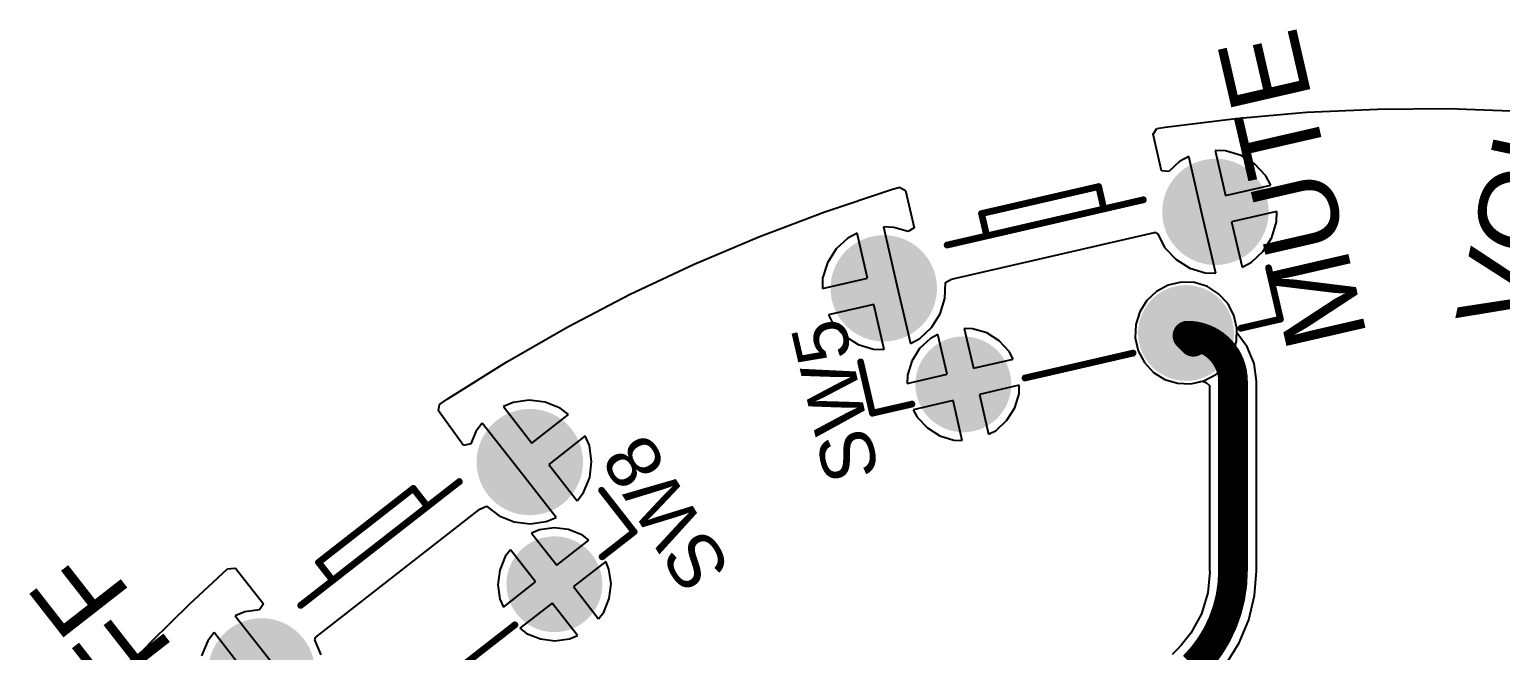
# Model space of a CAD drawing. Header units: millimetres. Extents: x -0.21 to 2.41, y -2.08 to 4.57.
# Drawn here: x 0.061 to 1.151, y 0.152 to 0.613 of the extents above; entities that cross this region are included whole.
import ezdxf

# ---------------------------------------------------------------- set-up
doc = ezdxf.new("R2010")
doc.units = ezdxf.units.MM
doc.header["$MEASUREMENT"] = 0
for name, color, linetype in [('BottomLayer', 5, 'Continuous'), ('BottomSolder', 6, 'Continuous'), ('MultiLayer', 9, 'Continuous'), ('PadHoleLayer', 156, 'Continuous'), ('TopLayer', 1, 'Continuous'), ('TopOverlay', 2, 'Continuous'), ('TopSolder', 216, 'Continuous')]:
    doc.layers.add(name, color=color, linetype=linetype)
doc.styles.add('Arial', font='', dxfattribs={"height": 0.2})
doc.styles.get('Arial').set_extended_font_data('Arial')

# ---------------------------------------------------------------- blocks, each defined once
blk = doc.blocks.new('TS_1087E_B3D2_20')
at = {"layer": 'BottomLayer'}
h = blk.add_hatch(color=5, dxfattribs=at)
edge = h.paths.add_edge_path()
edge.add_arc((-0.0413, 0.126), 0.0354, 0, 360)
h = blk.add_hatch(color=5, dxfattribs=at)
edge = h.paths.add_edge_path()
edge.add_arc((0.0413, 0.0846), 0.0315, 0, 360)
h = blk.add_hatch(color=5, dxfattribs=at)
edge = h.paths.add_edge_path()
edge.add_arc((0.0413, -0.0846), 0.0315, 0, 360)
h = blk.add_hatch(color=5, dxfattribs=at)
edge = h.paths.add_edge_path()
edge.add_arc((-0.0413, -0.126), 0.0354, 0, 360)
at = {"layer": 'BottomSolder'}
h = blk.add_hatch(color=6, dxfattribs=at)
edge = h.paths.add_edge_path()
edge.add_arc((-0.0413, 0.126), 0.0394, 0, 360)
h = blk.add_hatch(color=6, dxfattribs=at)
edge = h.paths.add_edge_path()
edge.add_arc((0.0413, 0.0846), 0.0355, 0, 360)
h = blk.add_hatch(color=6, dxfattribs=at)
edge = h.paths.add_edge_path()
edge.add_arc((0.0413, -0.0846), 0.0355, 0, 360)
h = blk.add_hatch(color=6, dxfattribs=at)
edge = h.paths.add_edge_path()
edge.add_arc((-0.0413, -0.126), 0.0394, 0, 360)
at = {"layer": 'MultiLayer'}
h = blk.add_hatch(color=9, dxfattribs=at)
edge = h.paths.add_edge_path()
edge.add_arc((-0.0413, 0.126), 0.0354, 0, 360)
h = blk.add_hatch(color=9, dxfattribs=at)
edge = h.paths.add_edge_path()
edge.add_arc((0.0413, 0.0846), 0.0315, 0, 360)
h = blk.add_hatch(color=9, dxfattribs=at)
edge = h.paths.add_edge_path()
edge.add_arc((0.0413, -0.0846), 0.0315, 0, 360)
h = blk.add_hatch(color=9, dxfattribs=at)
edge = h.paths.add_edge_path()
edge.add_arc((-0.0413, -0.126), 0.0354, 0, 360)
at = {"layer": 'PadHoleLayer'}
h = blk.add_hatch(color=156, dxfattribs=at)
edge = h.paths.add_edge_path()
edge.add_arc((-0.0413, 0.126), 0.0197, 0, 360)
h = blk.add_hatch(color=156, dxfattribs=at)
edge = h.paths.add_edge_path()
edge.add_arc((0.0413, 0.0846), 0.0177, 0, 360)
h = blk.add_hatch(color=156, dxfattribs=at)
edge = h.paths.add_edge_path()
edge.add_arc((0.0413, -0.0846), 0.0177, 0, 360)
h = blk.add_hatch(color=156, dxfattribs=at)
edge = h.paths.add_edge_path()
edge.add_arc((-0.0413, -0.126), 0.0197, 0, 360)
at = {"layer": 'TopLayer'}
h = blk.add_hatch(color=1, dxfattribs=at)
edge = h.paths.add_edge_path()
edge.add_arc((-0.0413, 0.126), 0.0354, 0, 360)
h = blk.add_hatch(color=1, dxfattribs=at)
edge = h.paths.add_edge_path()
edge.add_arc((0.0413, 0.0846), 0.0315, 0, 360)
h = blk.add_hatch(color=1, dxfattribs=at)
edge = h.paths.add_edge_path()
edge.add_arc((0.0413, -0.0846), 0.0315, 0, 360)
h = blk.add_hatch(color=1, dxfattribs=at)
edge = h.paths.add_edge_path()
edge.add_arc((-0.0413, -0.126), 0.0354, 0, 360)
at = {"layer": 'TopSolder'}
h = blk.add_hatch(color=216, dxfattribs=at)
edge = h.paths.add_edge_path()
edge.add_arc((-0.0413, 0.126), 0.0394, 0, 360)
h = blk.add_hatch(color=216, dxfattribs=at)
edge = h.paths.add_edge_path()
edge.add_arc((0.0413, 0.0846), 0.0355, 0, 360)
h = blk.add_hatch(color=216, dxfattribs=at)
edge = h.paths.add_edge_path()
edge.add_arc((0.0413, -0.0846), 0.0355, 0, 360)
h = blk.add_hatch(color=216, dxfattribs=at)
edge = h.paths.add_edge_path()
edge.add_arc((-0.0413, -0.126), 0.0394, 0, 360)
at = {"layer": 'TopOverlay', "const_width": 0.005}
for points in [[(0.008, 0.155), (0.047, 0.155)], [(0.047, 0.125), (0.047, 0.155)], [(-0.062, -0.073), (-0.062, 0.076)], [(-0.079, 0.046), (-0.0622, 0.046)], [(-0.079, -0.043), (-0.079, 0.046)], [(-0.062, 0.0458), (-0.0622, 0.046)], [(0.047, -0.039), (0.047, 0.043)], [(-0.079, -0.043), (-0.0622, -0.043)], [(0.047, -0.155), (0.047, -0.125)], [(0.008, -0.155), (0.047, -0.155)]]:
    blk.add_lwpolyline(points, dxfattribs=at)
at = {"layer": 'TopOverlay', "const_width": 0.0025}
for points in [[(0.0067, 0.155, 1), (0.0092, 0.155, 1)], [(0.0457, 0.155, 1), (0.0483, 0.155, 1)], [(0.0457, 0.155, 1), (0.0483, 0.155, 1)], [(0.0457, 0.125, 1), (0.0483, 0.125, 1)], [(-0.0633, 0.076, 1), (-0.0607, 0.076, 1)], [(-0.0803, 0.046, 1), (-0.0777, 0.046, 1)], [(-0.0803, 0.046, 1), (-0.0777, 0.046, 1)], [(-0.0634, 0.046, 1), (-0.0609, 0.046, 1)], [(-0.0634, 0.046, 1), (-0.0609, 0.046, 1)], [(-0.0633, 0.0458, 1), (-0.0607, 0.0458, 1)], [(0.0457, 0.043, 1), (0.0483, 0.043, 1)], [(-0.0803, -0.043, 1), (-0.0777, -0.043, 1)], [(-0.0803, -0.043, 1), (-0.0777, -0.043, 1)], [(-0.0634, -0.043, 1), (-0.0609, -0.043, 1)], [(0.0457, -0.039, 1), (0.0483, -0.039, 1)], [(-0.0633, -0.073, 1), (-0.0607, -0.073, 1)], [(0.0457, -0.125, 1), (0.0483, -0.125, 1)], [(0.0067, -0.155, 1), (0.0092, -0.155, 1)], [(0.0457, -0.155, 1), (0.0483, -0.155, 1)], [(0.0457, -0.155, 1), (0.0483, -0.155, 1)]]:
    blk.add_lwpolyline(points, format="xyb", close=True, dxfattribs=at)
blk = doc.blocks.new('TS_1087E_B3D2_23')
at = {"layer": 'BottomLayer'}
h = blk.add_hatch(color=5, dxfattribs=at)
edge = h.paths.add_edge_path()
edge.add_arc((-0.0413, 0.126), 0.0354, 0, 360)
h = blk.add_hatch(color=5, dxfattribs=at)
edge = h.paths.add_edge_path()
edge.add_arc((0.0413, 0.0846), 0.0315, 0, 360)
h = blk.add_hatch(color=5, dxfattribs=at)
edge = h.paths.add_edge_path()
edge.add_arc((0.0413, -0.0846), 0.0315, 0, 360)
h = blk.add_hatch(color=5, dxfattribs=at)
edge = h.paths.add_edge_path()
edge.add_arc((-0.0413, -0.126), 0.0354, 0, 360)
at = {"layer": 'BottomSolder'}
h = blk.add_hatch(color=6, dxfattribs=at)
edge = h.paths.add_edge_path()
edge.add_arc((-0.0413, 0.126), 0.0394, 0, 360)
h = blk.add_hatch(color=6, dxfattribs=at)
edge = h.paths.add_edge_path()
edge.add_arc((0.0413, 0.0846), 0.0355, 0, 360)
h = blk.add_hatch(color=6, dxfattribs=at)
edge = h.paths.add_edge_path()
edge.add_arc((0.0413, -0.0846), 0.0355, 0, 360)
h = blk.add_hatch(color=6, dxfattribs=at)
edge = h.paths.add_edge_path()
edge.add_arc((-0.0413, -0.126), 0.0394, 0, 360)
at = {"layer": 'MultiLayer'}
h = blk.add_hatch(color=9, dxfattribs=at)
edge = h.paths.add_edge_path()
edge.add_arc((-0.0413, 0.126), 0.0354, 0, 360)
h = blk.add_hatch(color=9, dxfattribs=at)
edge = h.paths.add_edge_path()
edge.add_arc((0.0413, 0.0846), 0.0315, 0, 360)
h = blk.add_hatch(color=9, dxfattribs=at)
edge = h.paths.add_edge_path()
edge.add_arc((0.0413, -0.0846), 0.0315, 0, 360)
h = blk.add_hatch(color=9, dxfattribs=at)
edge = h.paths.add_edge_path()
edge.add_arc((-0.0413, -0.126), 0.0354, 0, 360)
at = {"layer": 'PadHoleLayer'}
h = blk.add_hatch(color=156, dxfattribs=at)
edge = h.paths.add_edge_path()
edge.add_arc((-0.0413, 0.126), 0.0197, 0, 360)
h = blk.add_hatch(color=156, dxfattribs=at)
edge = h.paths.add_edge_path()
edge.add_arc((0.0413, 0.0846), 0.0177, 0, 360)
h = blk.add_hatch(color=156, dxfattribs=at)
edge = h.paths.add_edge_path()
edge.add_arc((0.0413, -0.0846), 0.0177, 0, 360)
h = blk.add_hatch(color=156, dxfattribs=at)
edge = h.paths.add_edge_path()
edge.add_arc((-0.0413, -0.126), 0.0197, 0, 360)
at = {"layer": 'TopLayer'}
h = blk.add_hatch(color=1, dxfattribs=at)
edge = h.paths.add_edge_path()
edge.add_arc((-0.0413, 0.126), 0.0354, 0, 360)
h = blk.add_hatch(color=1, dxfattribs=at)
edge = h.paths.add_edge_path()
edge.add_arc((0.0413, 0.0846), 0.0315, 0, 360)
h = blk.add_hatch(color=1, dxfattribs=at)
edge = h.paths.add_edge_path()
edge.add_arc((0.0413, -0.0846), 0.0315, 0, 360)
h = blk.add_hatch(color=1, dxfattribs=at)
edge = h.paths.add_edge_path()
edge.add_arc((-0.0413, -0.126), 0.0354, 0, 360)
at = {"layer": 'TopSolder'}
h = blk.add_hatch(color=216, dxfattribs=at)
edge = h.paths.add_edge_path()
edge.add_arc((-0.0413, 0.126), 0.0394, 0, 360)
h = blk.add_hatch(color=216, dxfattribs=at)
edge = h.paths.add_edge_path()
edge.add_arc((0.0413, 0.0846), 0.0355, 0, 360)
h = blk.add_hatch(color=216, dxfattribs=at)
edge = h.paths.add_edge_path()
edge.add_arc((0.0413, -0.0846), 0.0355, 0, 360)
h = blk.add_hatch(color=216, dxfattribs=at)
edge = h.paths.add_edge_path()
edge.add_arc((-0.0413, -0.126), 0.0394, 0, 360)
at = {"layer": 'TopOverlay', "const_width": 0.005}
for points in [[(0.008, 0.155), (0.047, 0.155)], [(0.047, 0.125), (0.047, 0.155)], [(-0.062, -0.073), (-0.062, 0.076)], [(-0.079, 0.046), (-0.0622, 0.046)], [(-0.079, -0.043), (-0.079, 0.046)], [(-0.062, 0.0458), (-0.0622, 0.046)], [(0.047, -0.039), (0.047, 0.043)], [(-0.079, -0.043), (-0.0622, -0.043)], [(0.047, -0.155), (0.047, -0.125)], [(0.008, -0.155), (0.047, -0.155)]]:
    blk.add_lwpolyline(points, dxfattribs=at)
at = {"layer": 'TopOverlay', "const_width": 0.0025}
for points in [[(0.0067, 0.155, 1), (0.0092, 0.155, 1)], [(0.0457, 0.155, 1), (0.0483, 0.155, 1)], [(0.0457, 0.155, 1), (0.0483, 0.155, 1)], [(0.0457, 0.125, 1), (0.0483, 0.125, 1)], [(-0.0633, 0.076, 1), (-0.0607, 0.076, 1)], [(-0.0803, 0.046, 1), (-0.0777, 0.046, 1)], [(-0.0803, 0.046, 1), (-0.0777, 0.046, 1)], [(-0.0634, 0.046, 1), (-0.0609, 0.046, 1)], [(-0.0634, 0.046, 1), (-0.0609, 0.046, 1)], [(-0.0633, 0.0458, 1), (-0.0607, 0.0458, 1)], [(0.0457, 0.043, 1), (0.0483, 0.043, 1)], [(-0.0803, -0.043, 1), (-0.0777, -0.043, 1)], [(-0.0803, -0.043, 1), (-0.0777, -0.043, 1)], [(-0.0634, -0.043, 1), (-0.0609, -0.043, 1)], [(0.0457, -0.039, 1), (0.0483, -0.039, 1)], [(-0.0633, -0.073, 1), (-0.0607, -0.073, 1)], [(0.0457, -0.125, 1), (0.0483, -0.125, 1)], [(0.0067, -0.155, 1), (0.0092, -0.155, 1)], [(0.0457, -0.155, 1), (0.0483, -0.155, 1)], [(0.0457, -0.155, 1), (0.0483, -0.155, 1)]]:
    blk.add_lwpolyline(points, format="xyb", close=True, dxfattribs=at)

msp = doc.modelspace()

# ---------------------------------------------------------------- linework, layer by layer
at = {"layer": 'BottomLayer'}
for p, q in [((0.9024, 0.5404), (0.9546, 0.5469)), ((0.9546, 0.5469), (1.007, 0.5514)), ((1.007, 0.5514), (1.0595, 0.5538)), ((1.0595, 0.5538), (1.1121, 0.5541)), ((1.1121, 0.5541), (1.1646, 0.5523)), ((0.8934, 0.5352), (0.8962, 0.5393)), ((0.8996, 0.5081), (0.8934, 0.5352)), ((0.8962, 0.5393), (0.9024, 0.5404)), ((0.947, 0.5228), (0.9392, 0.5231)), ((0.9392, 0.5231), (0.9469, 0.4896)), ((0.9585, 0.5193), (0.947, 0.5228)), ((0.9128, 0.5149), (0.9049, 0.5075)), ((0.9197, 0.5186), (0.9128, 0.5149)), ((0.9297, 0.4754), (0.9197, 0.5186)), ((0.9686, 0.513), (0.9585, 0.5193)), ((0.9768, 0.5042), (0.9686, 0.513)), ((0.9049, 0.5075), (0.8996, 0.5081)), ((0.9804, 0.4973), (0.9768, 0.5042)), ((0.6502, 0.4776), (0.6997, 0.4941)), ((0.6997, 0.4941), (0.7057, 0.4959)), ((0.7057, 0.4959), (0.71, 0.4934)), ((0.71, 0.4934), (0.7164, 0.4658)), ((0.9469, 0.4896), (0.9804, 0.4973)), ((0.6015, 0.4591), (0.6502, 0.4776)), ((0.9397, 0.4322), (0.9297, 0.4754)), ((0.9849, 0.4779), (0.9514, 0.4701)), ((0.9514, 0.4701), (0.9592, 0.4366)), ((0.9812, 0.4586), (0.9847, 0.4701)), ((0.9847, 0.4701), (0.9849, 0.4779)), ((0.5535, 0.4387), (0.6015, 0.4591)), ((0.6673, 0.4582), (0.6586, 0.4501)), ((0.6742, 0.4619), (0.6673, 0.4582)), ((0.682, 0.4284), (0.6742, 0.4619)), ((0.7015, 0.4661), (0.6937, 0.4664)), ((0.6937, 0.4664), (0.7037, 0.4232)), ((0.7119, 0.463), (0.7015, 0.4661)), ((0.7164, 0.4658), (0.7119, 0.463)), ((0.7442, 0.4276), (0.8945, 0.4623)), ((0.8945, 0.4623), (0.8948, 0.4625)), ((0.8948, 0.4625), (0.8965, 0.4616)), ((0.8965, 0.4616), (0.9021, 0.451)), ((0.9748, 0.4485), (0.9812, 0.4586)), ((0.6586, 0.4501), (0.6522, 0.4399)), ((0.9021, 0.451), (0.9103, 0.4423)), ((0.9661, 0.4403), (0.9748, 0.4485)), ((0.5063, 0.4165), (0.5535, 0.4387)), ((0.6522, 0.4399), (0.6487, 0.4285)), ((0.9103, 0.4423), (0.9205, 0.4359)), ((0.9205, 0.4359), (0.9319, 0.4324)), ((0.9592, 0.4366), (0.9661, 0.4403)), ((0.6487, 0.4285), (0.6485, 0.4207)), ((0.6485, 0.4207), (0.682, 0.4284)), ((0.7391, 0.4134), (0.7396, 0.4253)), ((0.7396, 0.4253), (0.7442, 0.4276)), ((0.9142, 0.4254), (0.9045, 0.4232)), ((0.924, 0.4251), (0.9142, 0.4254)), ((0.9335, 0.4222), (0.924, 0.4251)), ((0.9319, 0.4324), (0.9397, 0.4322)), ((0.4601, 0.3923), (0.5063, 0.4165)), ((0.7037, 0.4232), (0.7137, 0.38)), ((0.8958, 0.4186), (0.8886, 0.4118)), ((0.9045, 0.4232), (0.8958, 0.4186)), ((0.9418, 0.4169), (0.9335, 0.4222)), ((0.9486, 0.4097), (0.9418, 0.4169)), ((0.6865, 0.4089), (0.653, 0.4012)), ((0.6942, 0.3755), (0.6865, 0.4089)), ((0.7356, 0.4019), (0.7391, 0.4134)), ((0.8834, 0.4034), (0.8805, 0.394)), ((0.8886, 0.4118), (0.8834, 0.4034)), ((0.9532, 0.401), (0.9486, 0.4097)), ((0.4148, 0.3664), (0.4601, 0.3923)), ((0.653, 0.4012), (0.6566, 0.3943)), ((0.6566, 0.3943), (0.6648, 0.3856)), ((0.7293, 0.3918), (0.7356, 0.4019)), ((0.8805, 0.394), (0.8801, 0.3841)), ((0.9554, 0.3914), (0.9532, 0.401)), ((0.6648, 0.3856), (0.6749, 0.3792)), ((0.7137, 0.38), (0.7206, 0.3836)), ((0.7285, 0.3838), (0.7205, 0.3763)), ((0.7206, 0.3836), (0.7293, 0.3918)), ((0.734, 0.3867), (0.7285, 0.3838)), ((0.7408, 0.3572), (0.734, 0.3867)), ((0.7597, 0.391), (0.7535, 0.3912)), ((0.7535, 0.3912), (0.7603, 0.3617)), ((0.7702, 0.3878), (0.7597, 0.391)), ((0.7794, 0.382), (0.7702, 0.3878)), ((0.7869, 0.374), (0.7794, 0.382)), ((0.8801, 0.3841), (0.8824, 0.3745)), ((0.9522, 0.3721), (0.9551, 0.3815)), ((0.9551, 0.3815), (0.9554, 0.3914)), ((0.6749, 0.3792), (0.6864, 0.3757)), ((0.6864, 0.3757), (0.6942, 0.3755)), ((0.7205, 0.3763), (0.7147, 0.367)), ((0.7898, 0.3685), (0.7869, 0.374)), ((0.8824, 0.3745), (0.887, 0.3658)), ((0.947, 0.3637), (0.9522, 0.3721)), ((0.3706, 0.3387), (0.4148, 0.3664)), ((0.7147, 0.367), (0.7115, 0.3566)), ((0.7603, 0.3617), (0.7898, 0.3685)), ((0.887, 0.3658), (0.8937, 0.3586)), ((0.9397, 0.357), (0.947, 0.3637)), ((0.7113, 0.3504), (0.7408, 0.3572)), ((0.7115, 0.3566), (0.7113, 0.3504)), ((0.7943, 0.349), (0.7648, 0.3422)), ((0.7941, 0.3428), (0.7943, 0.349)), ((0.8937, 0.3586), (0.9021, 0.3533)), ((0.9021, 0.3533), (0.9115, 0.3505)), ((0.9115, 0.3505), (0.9214, 0.3501)), ((0.9214, 0.3501), (0.931, 0.3523)), ((0.931, 0.3523), (0.9397, 0.357)), ((0.3651, 0.3349), (0.3706, 0.3387)), ((0.4314, 0.338), (0.4196, 0.3363)), ((0.4433, 0.3365), (0.4314, 0.338)), ((0.7453, 0.3377), (0.7158, 0.3309)), ((0.7521, 0.3082), (0.7453, 0.3377)), ((0.7648, 0.3422), (0.7716, 0.3127)), ((0.7909, 0.3323), (0.7941, 0.3428)), ((0.3642, 0.33), (0.3651, 0.3349)), ((0.3828, 0.3045), (0.3642, 0.33)), ((0.4196, 0.3363), (0.4124, 0.3332)), ((0.4124, 0.3332), (0.4335, 0.3062)), ((0.4335, 0.3062), (0.4606, 0.3273)), ((0.4544, 0.332), (0.4433, 0.3365)), ((0.4606, 0.3273), (0.4544, 0.332)), ((0.7158, 0.3309), (0.7187, 0.3254)), ((0.7851, 0.3231), (0.7909, 0.3323)), ((0.3966, 0.3209), (0.3919, 0.3147)), ((0.4239, 0.286), (0.3966, 0.3209)), ((0.7187, 0.3254), (0.7262, 0.3174)), ((0.7262, 0.3174), (0.7355, 0.3116)), ((0.7771, 0.3156), (0.7851, 0.3231)), ((0.3883, 0.3056), (0.3828, 0.3045)), ((0.3919, 0.3147), (0.3883, 0.3056)), ((0.4729, 0.3116), (0.4459, 0.2904)), ((0.476, 0.3044), (0.4729, 0.3116)), ((0.7355, 0.3116), (0.7459, 0.3084)), ((0.7459, 0.3084), (0.7521, 0.3082)), ((0.7716, 0.3127), (0.7771, 0.3156)), ((0.4776, 0.2925), (0.476, 0.3044)), ((0.4513, 0.251), (0.4239, 0.286)), ((0.4459, 0.2904), (0.467, 0.2633)), ((0.4762, 0.2807), (0.4776, 0.2925)), ((0.4717, 0.2696), (0.4762, 0.2807)), ((0.467, 0.2633), (0.4717, 0.2696)), ((0.2734, 0.1623), (0.395, 0.2573)), ((0.395, 0.2573), (0.3997, 0.2595)), ((0.3997, 0.2595), (0.4093, 0.2523)), ((0.4093, 0.2523), (0.4204, 0.2478)), ((0.4441, 0.248), (0.4513, 0.251)), ((0.4204, 0.2478), (0.4322, 0.2463)), ((0.4322, 0.2463), (0.4441, 0.248)), ((0.439, 0.2419), (0.4332, 0.2394)), ((0.4498, 0.2434), (0.439, 0.2419)), ((0.4606, 0.2421), (0.4498, 0.2434)), ((0.4708, 0.238), (0.4606, 0.2421)), ((0.4332, 0.2394), (0.4519, 0.2156)), ((0.4519, 0.2156), (0.4757, 0.2342)), ((0.4757, 0.2342), (0.4708, 0.238)), ((0.4137, 0.2221), (0.4096, 0.212)), ((0.4175, 0.2271), (0.4137, 0.2221)), ((0.4361, 0.2033), (0.4175, 0.2271)), ((0.4881, 0.2185), (0.4642, 0.1998)), ((0.4905, 0.2127), (0.4881, 0.2185)), ((0.18, 0.1869), (0.2081, 0.213)), ((0.2081, 0.213), (0.2135, 0.2135)), ((0.2135, 0.2135), (0.2141, 0.2135)), ((0.2141, 0.2135), (0.2346, 0.1871)), ((0.4096, 0.212), (0.4083, 0.2012)), ((0.492, 0.2019), (0.4905, 0.2127)), ((0.4083, 0.2012), (0.4098, 0.1904)), ((0.4123, 0.1846), (0.4361, 0.2033)), ((0.4642, 0.1998), (0.4828, 0.176)), ((0.4907, 0.1911), (0.492, 0.2019)), ((0.1518, 0.159), (0.18, 0.1869)), ((0.2346, 0.1871), (0.2318, 0.1827)), ((0.4098, 0.1904), (0.4123, 0.1846)), ((0.4484, 0.1875), (0.4246, 0.1689)), ((0.4671, 0.1636), (0.4484, 0.1875)), ((0.4866, 0.1809), (0.4907, 0.1911)), ((0.221, 0.1812), (0.2138, 0.1781)), ((0.2138, 0.1781), (0.2412, 0.1432)), ((0.2318, 0.1827), (0.221, 0.1812)), ((0.4828, 0.176), (0.4866, 0.1809)), ((0.1981, 0.1658), (0.1934, 0.1596)), ((0.2192, 0.1387), (0.1981, 0.1658)), ((0.4246, 0.1689), (0.4295, 0.1651)), ((0.4295, 0.1651), (0.4397, 0.161)), ((0.4613, 0.1612), (0.4671, 0.1636)), ((0.1244, 0.1303), (0.1518, 0.159)), ((0.1934, 0.1596), (0.1889, 0.1485)), ((0.2728, 0.1603), (0.2732, 0.1622)), ((0.2774, 0.1493), (0.2728, 0.1603)), ((0.2732, 0.1622), (0.2734, 0.1623)), ((0.4397, 0.161), (0.4505, 0.1597)), ((0.4505, 0.1597), (0.4613, 0.1612))]:
    msp.add_line(p, q, dxfattribs=at)
at = {"layer": 'TopLayer'}
for p, q in [((0.9024, 0.5404), (0.9546, 0.5469)), ((0.9546, 0.5469), (1.007, 0.5514)), ((1.007, 0.5514), (1.0595, 0.5538)), ((1.0595, 0.5538), (1.1121, 0.5541)), ((1.1121, 0.5541), (1.1646, 0.5523)), ((0.8934, 0.5352), (0.8962, 0.5393)), ((0.8996, 0.5081), (0.8934, 0.5352)), ((0.8962, 0.5393), (0.9024, 0.5404)), ((0.947, 0.5228), (0.9392, 0.5231)), ((0.9392, 0.5231), (0.9469, 0.4896)), ((0.9585, 0.5193), (0.947, 0.5228)), ((0.9128, 0.5149), (0.9049, 0.5075)), ((0.9197, 0.5186), (0.9128, 0.5149)), ((0.9297, 0.4754), (0.9197, 0.5186)), ((0.9686, 0.513), (0.9585, 0.5193)), ((0.9768, 0.5042), (0.9686, 0.513)), ((0.9049, 0.5075), (0.8996, 0.5081)), ((0.9804, 0.4973), (0.9768, 0.5042)), ((0.6502, 0.4776), (0.6997, 0.4941)), ((0.6997, 0.4941), (0.7057, 0.4959)), ((0.7057, 0.4959), (0.71, 0.4934)), ((0.71, 0.4934), (0.7164, 0.4658)), ((0.9469, 0.4896), (0.9804, 0.4973)), ((0.6015, 0.4591), (0.6502, 0.4776)), ((0.9397, 0.4322), (0.9297, 0.4754)), ((0.9849, 0.4779), (0.9514, 0.4701)), ((0.9514, 0.4701), (0.9592, 0.4366)), ((0.9812, 0.4586), (0.9847, 0.4701)), ((0.9847, 0.4701), (0.9849, 0.4779)), ((0.5535, 0.4387), (0.6015, 0.4591)), ((0.6673, 0.4582), (0.6586, 0.4501)), ((0.6742, 0.4619), (0.6673, 0.4582)), ((0.682, 0.4284), (0.6742, 0.4619)), ((0.7015, 0.4661), (0.6937, 0.4664)), ((0.6937, 0.4664), (0.7037, 0.4232)), ((0.7119, 0.463), (0.7015, 0.4661)), ((0.7164, 0.4658), (0.7119, 0.463)), ((0.7442, 0.4276), (0.8945, 0.4623)), ((0.8945, 0.4623), (0.8948, 0.4625)), ((0.8948, 0.4625), (0.8965, 0.4616)), ((0.8965, 0.4616), (0.9021, 0.451)), ((0.9748, 0.4485), (0.9812, 0.4586)), ((0.6586, 0.4501), (0.6522, 0.4399)), ((0.9021, 0.451), (0.9103, 0.4423)), ((0.9661, 0.4403), (0.9748, 0.4485)), ((0.5063, 0.4165), (0.5535, 0.4387)), ((0.6522, 0.4399), (0.6487, 0.4285)), ((0.9103, 0.4423), (0.9205, 0.4359)), ((0.9205, 0.4359), (0.9319, 0.4324)), ((0.9592, 0.4366), (0.9661, 0.4403)), ((0.6487, 0.4285), (0.6485, 0.4207)), ((0.6485, 0.4207), (0.682, 0.4284)), ((0.7391, 0.4134), (0.7396, 0.4253)), ((0.7396, 0.4253), (0.7442, 0.4276)), ((0.9142, 0.4254), (0.9045, 0.4232)), ((0.924, 0.4251), (0.9142, 0.4254)), ((0.9335, 0.4222), (0.924, 0.4251)), ((0.9319, 0.4324), (0.9397, 0.4322)), ((0.4601, 0.3923), (0.5063, 0.4165)), ((0.7037, 0.4232), (0.7137, 0.38)), ((0.8958, 0.4186), (0.8886, 0.4118)), ((0.9045, 0.4232), (0.8958, 0.4186)), ((0.9418, 0.4169), (0.9335, 0.4222)), ((0.9486, 0.4097), (0.9418, 0.4169)), ((0.6865, 0.4089), (0.653, 0.4012)), ((0.6942, 0.3755), (0.6865, 0.4089)), ((0.7356, 0.4019), (0.7391, 0.4134)), ((0.8834, 0.4034), (0.8805, 0.394)), ((0.8886, 0.4118), (0.8834, 0.4034)), ((0.9532, 0.401), (0.9486, 0.4097)), ((0.4148, 0.3664), (0.4601, 0.3923)), ((0.653, 0.4012), (0.6566, 0.3943)), ((0.6566, 0.3943), (0.6648, 0.3856)), ((0.7293, 0.3918), (0.7356, 0.4019)), ((0.8805, 0.394), (0.8801, 0.3841)), ((0.9554, 0.3914), (0.9532, 0.401)), ((0.6648, 0.3856), (0.6749, 0.3792)), ((0.7137, 0.38), (0.7206, 0.3836)), ((0.7285, 0.3838), (0.7205, 0.3763)), ((0.7206, 0.3836), (0.7293, 0.3918)), ((0.734, 0.3867), (0.7285, 0.3838)), ((0.7408, 0.3572), (0.734, 0.3867)), ((0.7597, 0.391), (0.7535, 0.3912)), ((0.7535, 0.3912), (0.7603, 0.3617)), ((0.7702, 0.3878), (0.7597, 0.391)), ((0.7794, 0.382), (0.7702, 0.3878)), ((0.7869, 0.374), (0.7794, 0.382)), ((0.8801, 0.3841), (0.8824, 0.3745)), ((0.9553, 0.3878), (0.9554, 0.3914)), ((0.9631, 0.3776), (0.9553, 0.3878)), ((0.6749, 0.3792), (0.6864, 0.3757)), ((0.6864, 0.3757), (0.6942, 0.3755)), ((0.7205, 0.3763), (0.7147, 0.367)), ((0.7898, 0.3685), (0.7869, 0.374)), ((0.8824, 0.3745), (0.887, 0.3658)), ((0.9682, 0.3653), (0.9631, 0.3776)), ((0.3706, 0.3387), (0.4148, 0.3664)), ((0.7147, 0.367), (0.7115, 0.3566)), ((0.7603, 0.3617), (0.7898, 0.3685)), ((0.887, 0.3658), (0.8937, 0.3586)), ((0.9699, 0.352), (0.9682, 0.3653)), ((0.7113, 0.3504), (0.7408, 0.3572)), ((0.7115, 0.3566), (0.7113, 0.3504)), ((0.7943, 0.349), (0.7648, 0.3422)), ((0.7941, 0.3428), (0.7943, 0.349)), ((0.8937, 0.3586), (0.9021, 0.3533)), ((0.9021, 0.3533), (0.9115, 0.3505)), ((0.9115, 0.3505), (0.9214, 0.3501)), ((0.9214, 0.3501), (0.9302, 0.3521)), ((0.9302, 0.3521), (0.9302, 0.3521)), ((0.9302, 0.3521), (0.9329, 0.3508)), ((0.9329, 0.3508), (0.9352, 0.3489)), ((0.9352, 0.3489), (0.9352, 0.2114)), ((0.9698, 0.2114), (0.9698, 0.352)), ((0.9698, 0.352), (0.9699, 0.352)), ((0.3651, 0.3349), (0.3706, 0.3387)), ((0.4314, 0.338), (0.4196, 0.3363)), ((0.4433, 0.3365), (0.4314, 0.338)), ((0.7453, 0.3377), (0.7158, 0.3309)), ((0.7521, 0.3082), (0.7453, 0.3377)), ((0.7648, 0.3422), (0.7716, 0.3127)), ((0.7909, 0.3323), (0.7941, 0.3428)), ((0.3642, 0.33), (0.3651, 0.3349)), ((0.3828, 0.3045), (0.3642, 0.33)), ((0.4196, 0.3363), (0.4124, 0.3332)), ((0.4124, 0.3332), (0.4335, 0.3062)), ((0.4335, 0.3062), (0.4606, 0.3273)), ((0.4544, 0.332), (0.4433, 0.3365)), ((0.4606, 0.3273), (0.4544, 0.332)), ((0.7158, 0.3309), (0.7187, 0.3254)), ((0.7851, 0.3231), (0.7909, 0.3323)), ((0.3966, 0.3209), (0.3919, 0.3147)), ((0.4239, 0.286), (0.3966, 0.3209)), ((0.7187, 0.3254), (0.7262, 0.3174)), ((0.7262, 0.3174), (0.7355, 0.3116)), ((0.7771, 0.3156), (0.7851, 0.3231)), ((0.3883, 0.3056), (0.3828, 0.3045)), ((0.3919, 0.3147), (0.3883, 0.3056)), ((0.4729, 0.3116), (0.4459, 0.2904)), ((0.476, 0.3044), (0.4729, 0.3116)), ((0.7355, 0.3116), (0.7459, 0.3084)), ((0.7459, 0.3084), (0.7521, 0.3082)), ((0.7716, 0.3127), (0.7771, 0.3156)), ((0.4776, 0.2925), (0.476, 0.3044)), ((0.4513, 0.251), (0.4239, 0.286)), ((0.4459, 0.2904), (0.467, 0.2633)), ((0.4762, 0.2807), (0.4776, 0.2925)), ((0.4717, 0.2696), (0.4762, 0.2807)), ((0.467, 0.2633), (0.4717, 0.2696)), ((0.2734, 0.1623), (0.395, 0.2573)), ((0.395, 0.2573), (0.3997, 0.2595)), ((0.3997, 0.2595), (0.4093, 0.2523)), ((0.4093, 0.2523), (0.4204, 0.2478)), ((0.4441, 0.248), (0.4513, 0.251)), ((0.4204, 0.2478), (0.4322, 0.2463)), ((0.4322, 0.2463), (0.4441, 0.248)), ((0.439, 0.2419), (0.4332, 0.2394)), ((0.4498, 0.2434), (0.439, 0.2419)), ((0.4606, 0.2421), (0.4498, 0.2434)), ((0.4708, 0.238), (0.4606, 0.2421)), ((0.4332, 0.2394), (0.4519, 0.2156)), ((0.4519, 0.2156), (0.4757, 0.2342)), ((0.4757, 0.2342), (0.4708, 0.238)), ((0.4137, 0.2221), (0.4096, 0.212)), ((0.4175, 0.2271), (0.4137, 0.2221)), ((0.4361, 0.2033), (0.4175, 0.2271)), ((0.4881, 0.2185), (0.4642, 0.1998)), ((0.4905, 0.2127), (0.4881, 0.2185)), ((0.18, 0.1869), (0.2081, 0.213)), ((0.2081, 0.213), (0.2135, 0.2135)), ((0.2135, 0.2135), (0.2141, 0.2135)), ((0.2141, 0.2135), (0.2346, 0.1871)), ((0.4096, 0.212), (0.4083, 0.2012)), ((0.492, 0.2019), (0.4905, 0.2127)), ((0.9353, 0.2107), (0.9338, 0.1953)), ((0.9352, 0.2114), (0.9353, 0.2107)), ((0.9684, 0.1931), (0.9698, 0.2114)), ((0.9698, 0.2114), (0.9698, 0.2114)), ((0.4083, 0.2012), (0.4098, 0.1904)), ((0.4123, 0.1846), (0.4361, 0.2033)), ((0.4642, 0.1998), (0.4828, 0.176)), ((0.4907, 0.1911), (0.492, 0.2019)), ((0.1518, 0.159), (0.18, 0.1869)), ((0.2346, 0.1871), (0.2318, 0.1827)), ((0.4098, 0.1904), (0.4123, 0.1846)), ((0.4484, 0.1875), (0.4246, 0.1689)), ((0.4671, 0.1636), (0.4484, 0.1875)), ((0.4866, 0.1809), (0.4907, 0.1911)), ((0.9338, 0.1953), (0.9291, 0.1797)), ((0.9641, 0.1752), (0.9684, 0.1931)), ((0.221, 0.1812), (0.2138, 0.1781)), ((0.2138, 0.1781), (0.2412, 0.1432)), ((0.2318, 0.1827), (0.221, 0.1812)), ((0.4828, 0.176), (0.4866, 0.1809)), ((0.9291, 0.1797), (0.9214, 0.1654)), ((0.9571, 0.1582), (0.9641, 0.1752)), ((0.1981, 0.1658), (0.1934, 0.1596)), ((0.2192, 0.1387), (0.1981, 0.1658)), ((0.4246, 0.1689), (0.4295, 0.1651)), ((0.4295, 0.1651), (0.4397, 0.161)), ((0.4613, 0.1612), (0.4671, 0.1636)), ((0.9214, 0.1654), (0.9143, 0.1567)), ((0.1244, 0.1303), (0.1518, 0.159)), ((0.1934, 0.1596), (0.1889, 0.1485)), ((0.2728, 0.1603), (0.2732, 0.1622)), ((0.2774, 0.1493), (0.2728, 0.1603)), ((0.2732, 0.1622), (0.2734, 0.1623)), ((0.4397, 0.161), (0.4505, 0.1597)), ((0.4505, 0.1597), (0.4613, 0.1612)), ((0.9109, 0.153), (0.9075, 0.1495)), ((0.9143, 0.1567), (0.9109, 0.153)), ((0.9109, 0.153), (0.9109, 0.153)), ((0.9474, 0.1425), (0.9571, 0.1582))]:
    msp.add_line(p, q, dxfattribs=at)
at = {"layer": 'TopLayer', "const_width": 0.022}
for points in [[(0.9188, 0.3858), (0.9232, 0.3813)], [(0.9525, 0.2114), (0.9525, 0.352)]]:
    msp.add_lwpolyline(points, dxfattribs=at)
at = {"layer": 'TopLayer', "const_width": 0.011}
for points in [[(0.9133, 0.3858, 1), (0.9243, 0.3858, 1)], [(0.9133, 0.3858, 1), (0.9243, 0.3858, 1)], [(0.9177, 0.3813, 1), (0.9287, 0.3813, 1)], [(0.947, 0.352, 1), (0.958, 0.352, 1)], [(0.947, 0.352, 1), (0.958, 0.352, 1)], [(0.947, 0.2114, 1), (0.958, 0.2114, 1)], [(0.947, 0.2114, 1), (0.958, 0.2114, 1)]]:
    msp.add_lwpolyline(points, format="xyb", close=True, dxfattribs=at)
at = {"layer": 'TopLayer', "const_width": 0.022}
for points in [[(0.9188, 0.3858, -0.414214), (0.9525, 0.352)], [(0.9525, 0.2114, -0.198912), (0.9232, 0.1407)]]:
    msp.add_lwpolyline(points, format="xyb", dxfattribs=at)

# ---------------------------------------------------------------- block references
for name, p, rotation in [('TS_1087E_B3D2_23', (0.826, 0.409), 283), ('TS_1087E_B3D2_20', (0.358, 0.182), 308)]:
    msp.add_blockref(name, p, dxfattribs=dict(rotation=rotation))

# ---------------------------------------------------------------- texts
at = {"layer": 'TopOverlay', "style": 'Arial'}
for s, height, rotation, p in [('MUTE', 0.06, 103, (1.0521, 0.385)), ('VOL-', 0.06, 78, (1.1757, 0.3859)), ('SW5', 0.04, 103, (0.6909, 0.2828)), ('SW8', 0.04, 122, (0.5816, 0.213)), ('ON/OFF', 0.06, 128, (0.3015, -0.0154))]:
    msp.add_text(s, height=height, rotation=rotation, dxfattribs=at).set_placement(p)

doc.saveas('drawing.dxf')
